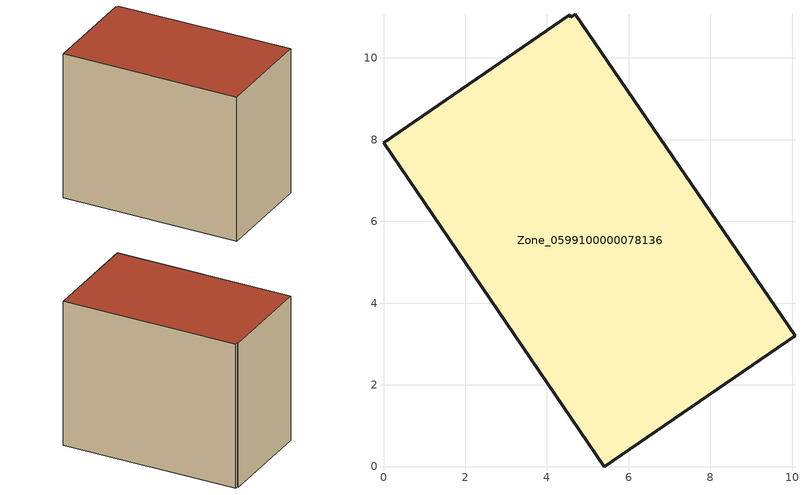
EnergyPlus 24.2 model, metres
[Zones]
Zone_0599100000078136
 floor ground (C_G): 5.4,0 0,7.92 4.55,11.06 4.58,10.99 4.69,11.06 10.07,3.2 z0
 wall outside (C_F): 5.4,0 10.07,3.2 4.69,11.06 4.58,10.99 4.55,11.06 0,7.92 5.4,0 z0:7.95
 roof outside (C_R): 0,7.92 5.4,0 10.07,3.2 4.69,11.06 4.58,10.99 4.55,11.06 z7.95
[BUILDING]
Pand.0599100000078136: North Axis=0; Terrain=City; Loads Convergence Tolerance Value=0.04; Temperature Convergence Tolerance Value=0.4; Solar Distribution=FullExterior; Maximum Number of Warmup Days=25; Minimum Number of Warmup Days=1
[Site:Location]
Rotterdam.The.Hague.AP_ZH_NLD Design_Conditions: Latitude=51.96; Longitude=4.45; Time Zone=1; Elevation=-4.5
[SITE:GROUNDTEMPERATURE:BUILDINGSURFACE]
18, 18, 18, 18, 18, 18, 18, 18, 18, 18, 18, 18
[MATERIAL] Thermal Absorptance=0.9; Solar Absorptance=0.7; Visible Absorptance=0.7
Name | Roughness | Thickness | Conductivity | Density | Specific Heat
G.TC.1975-1991 | MediumSmooth | 0.15 | 0.288461 | 540 | 1210
F.TC.1975-1991 | Rough | 0.3 | 0.230769 | 1920 | 840
R.TC.1975-1991 | MediumRough | 0.2 | 0.153846 | 1500 | 1000
[CONSTRUCTION]
C_G: G.TC.1975-1991
C_F: F.TC.1975-1991
C_R: R.TC.1975-1991
[ZONE]
Zone_0599100000078136: Type=1; Multiplier=1; Ceiling Height=Autocalculate; Volume=Autocalculate; Floor Area=autocalculate; Part of Total Floor Area=Yes
[ZONEINFILTRATION:DESIGNFLOWRATE]
Infil_Zone_0599100000078136: Zone or ZoneList or Space or SpaceList=Zone_0599100000078136; Schedule=AlwaysOn; Design Flow Rate Calculation Method=Flow/Area; Flow Rate per Floor Area=0.003; Constant Term Coefficient=1; Temperature Term Coefficient=0; Velocity Term Coefficient=0; Velocity Squared Term Coefficient=0
[HVACTEMPLATE:ZONE:IDEALLOADSAIRSYSTEM]
Zone_0599100000078136: Maximum Heating Supply Air Temperature=50; Minimum Cooling Supply Air Temperature=13; Maximum Heating Supply Air Humidity Ratio=0.0156; Minimum Cooling Supply Air Humidity Ratio=0.0077; Heating Limit=NoLimit; Cooling Limit=NoLimit; Dehumidification Control Type=ConstantSensibleHeatRatio; Cooling Sensible Heat Ratio=0.7; Dehumidification Setpoint=60; Humidification Control Type=None; Humidification Setpoint=30; Outdoor Air Method=None; Outdoor Air Flow Rate per Person=0.00944; Outdoor Air Flow Rate per Zone Floor Area=0; Outdoor Air Flow Rate per Zone=0; Demand Controlled Ventilation Type=None; Outdoor Air Economizer Type=NoEconomizer; Heat Recovery Type=None; Sensible Heat Recovery Effectiveness=0.7; Latent Heat Recovery Effectiveness=0.65
[ZONECONTROL:THERMOSTAT]
ThermostatControl_Zone_0599100000078136: Zone or ZoneList=Zone_0599100000078136; Control Type Schedule=DualSetpointControlType; Control 1=Thermostat_Zone_0599100000078136; Temperature Difference Between Cutout And Setpoint=0
[THERMOSTATSETPOINT:DUALSETPOINT]
Thermostat_Zone_0599100000078136: Heating Setpoint Temperature Schedule=HeatingSetpoint_Zone_0599100000078136; Cooling Setpoint Temperature Schedule=CoolingSetpoint_Zone_0599100000078136
[SCHEDULE:COMPACT]
HeatingSetpoint_Zone_0599100000078136: Through: 12/31, For: AllDays, Until: 24:00, 21
CoolingSetpoint_Zone_0599100000078136: Through: 12/31, For: AllDays, Until: 24:00, 24
DualSetpointControlType: Through: 12/31, For: AllDays, Until: 24:00, 4
AlwaysOn: Through: 12/31, For: AllDays, Until: 24:00, 1
